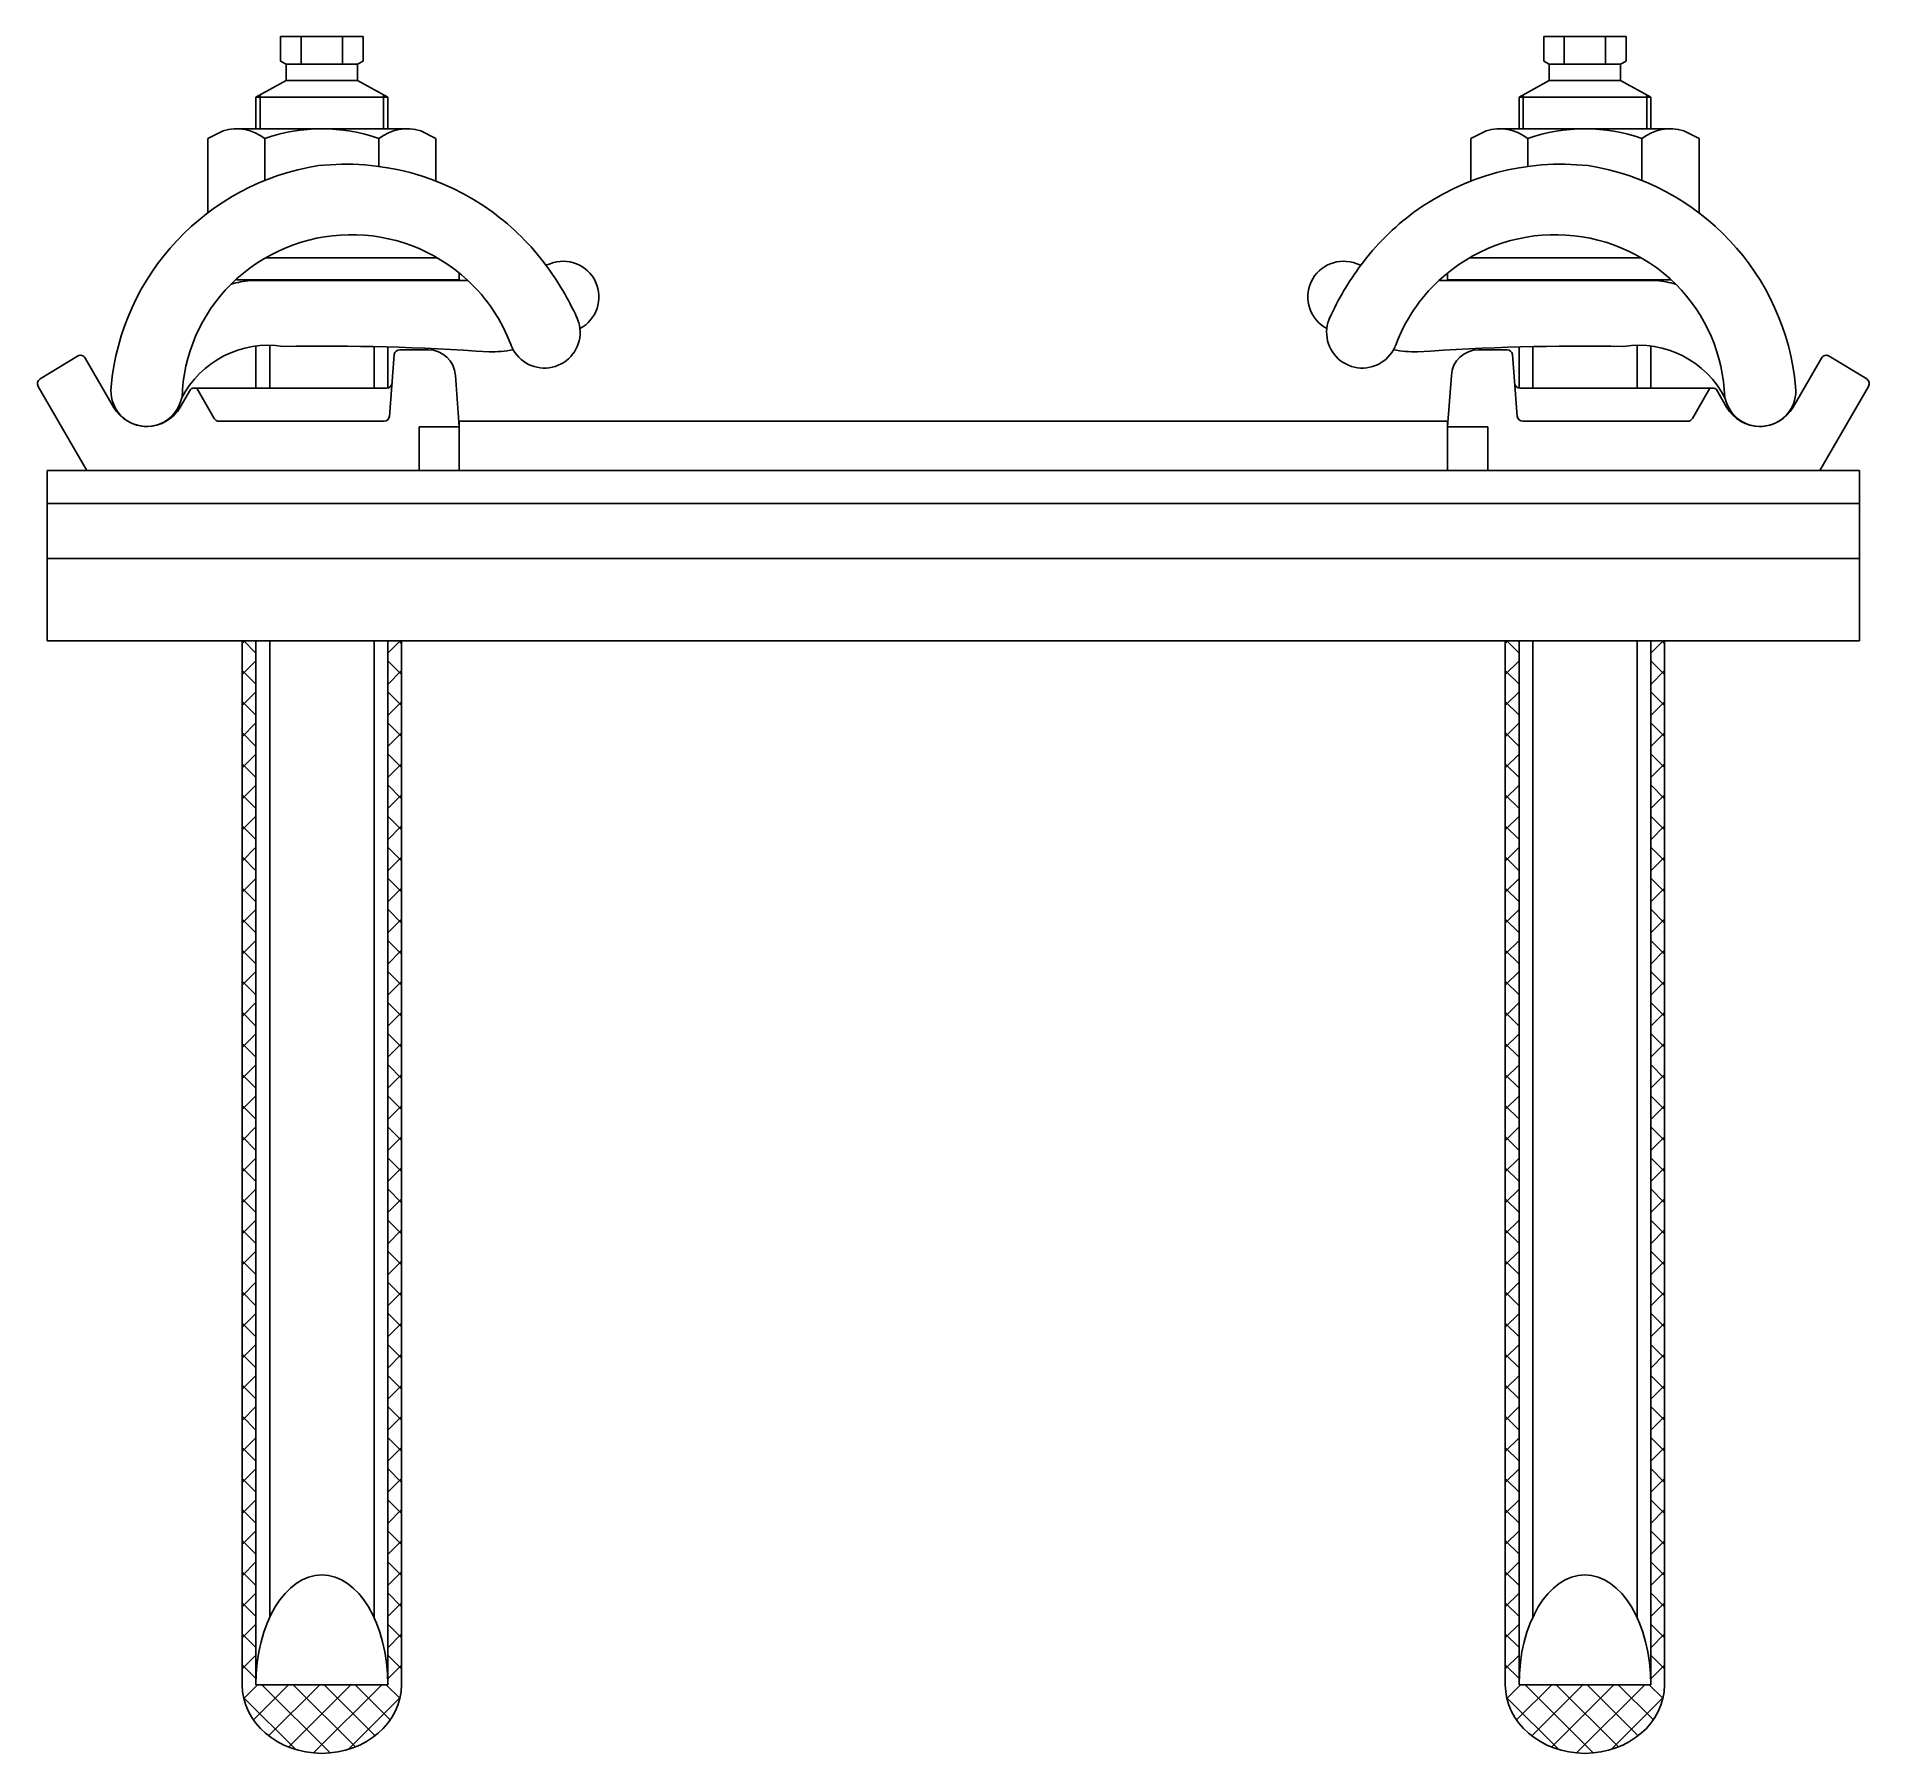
# Model space of a CAD drawing. Header units: metres. Extents: x -0.17 to 1.63, y -0.24 to 0.07.
# Drawn here: x 1.2983 to 1.6321, y -0.2425 to 0.07 of the extents above.
import ezdxf

# ---------------------------------------------------------------- set-up
doc = ezdxf.new("R2010")
doc.units = ezdxf.units.M
doc.header["$MEASUREMENT"] = 0

msp = doc.modelspace()

# ---------------------------------------------------------------- linework, layer by layer
for p, q in [((1.357786588082315, 0.06999999995231665), (1.342775481078627, 0.06999999995231665)), ((1.342775481078627, 0.06999999995231665), (1.342775481078627, 0.06554545449614561)), ((1.346528257832529, 0.06999999995231665), (1.346528257832529, 0.06499999995231664)), ((1.354033811328413, 0.06999999995231665), (1.354033811328413, 0.06499999995231664)), ((1.357786588082315, 0.06999999995231665), (1.357786588082315, 0.06554848367869891)), ((1.572775481078627, 0.06999999995231665), (1.587786588082315, 0.06999999995231665)), ((1.572775481078627, 0.06999999995231665), (1.572775481078627, 0.06554848367869891)), ((1.576528257832529, 0.06999999995231665), (1.576528257832529, 0.06499999995231664)), ((1.584033811328413, 0.06999999995231665), (1.584033811328413, 0.06499999995231664)), ((1.587786588082315, 0.06999999995231665), (1.587786588082315, 0.06554545449614561)), ((1.342775481078627, 0.06554545449614561), (1.343781034580471, 0.06499697076976337)), ((1.343775481078626, 0.06499999995231664), (1.356786588082315, 0.06499999995231664)), ((1.343781034580471, 0.06199999995231665), (1.343781034580471, 0.06499697076976337)), ((1.357786588082315, 0.06554848367869891), (1.356781034580471, 0.06499999995231664)), ((1.356781034580471, 0.06199999995231665), (1.356781034580471, 0.06499999995231664)), ((1.572775481078627, 0.06554848367869891), (1.573781034580471, 0.06499999995231664)), ((1.586786588082315, 0.06499999995231664), (1.573775481078626, 0.06499999995231664)), ((1.573781034580471, 0.06199999995231665), (1.573781034580471, 0.06499999995231664)), ((1.587786588082315, 0.06554545449614561), (1.586781034580471, 0.06499697076976337)), ((1.586781034580471, 0.06199999995231665), (1.586781034580471, 0.06499697076976337)), ((1.343781034580471, 0.06199999995231665), (1.338281034580471, 0.05899999995231665)), ((1.356781034580471, 0.06199999995231665), (1.343781034580471, 0.06199999995231665)), ((1.356781034580471, 0.06199999995231665), (1.362281034580471, 0.05899999995231665)), ((1.573781034580471, 0.06199999995231665), (1.568281034580471, 0.05899999995231665)), ((1.573781034580471, 0.06199999995231665), (1.586781034580471, 0.06199999995231665)), ((1.586781034580471, 0.06199999995231665), (1.592281034580471, 0.05899999995231665)), ((1.362281034580471, 0.05899999995231665), (1.338281034580471, 0.05899999995231665)), ((1.36199885343671, 0.05899999995231665), (1.338281034580471, 0.05899999995231665)), ((1.338281034580471, 0.05899999995231665), (1.338281034580471, 0.05323256266415156)), ((1.339031034580471, 0.05940909086167849), (1.339031034580471, 0.05323256266415156)), ((1.361531034580471, 0.05940909086167849), (1.361531034580471, 0.05323256266415156)), ((1.362281034580471, 0.05899999995231665), (1.362281034580471, 0.05323256266415156)), ((1.568281034580471, 0.05899999995231665), (1.592281034580471, 0.05899999995231665)), ((1.568281034580471, 0.05899999995231665), (1.568281034580471, 0.05323256266415156)), ((1.568563215724232, 0.05899999995231665), (1.592281034580471, 0.05899999995231665)), ((1.569031034580471, 0.05940909086167849), (1.569031034580471, 0.05323256266415156)), ((1.591531034580471, 0.05940909086167849), (1.591531034580471, 0.05323256266415156)), ((1.592281034580471, 0.05899999995231665), (1.592281034580471, 0.05323256266415156)), ((1.329496477380993, 0.05144946956932581), (1.332281087071301, 0.05288168889582194)), ((1.329496477380993, 0.05144946956932581), (1.329496477380993, 0.03792803162322416)), ((1.365869547635915, 0.05323256266415156), (1.334692500025632, 0.05323256266415156)), ((1.339888782224657, 0.05144946956932581), (1.339888782224657, 0.04381835404688646)), ((1.360673391914965, 0.05144946956932581), (1.360673391914965, 0.04637943072089438)), ((1.37106569676161, 0.05144946956932581), (1.368281087071301, 0.05288168889582194)), ((1.37106569676161, 0.05144946956932581), (1.37106569681306, 0.04369713100922854)), ((1.559496372399332, 0.05144946956932581), (1.56228098208964, 0.05288168889582194)), ((1.559496372399332, 0.05144946956932581), (1.559496372347882, 0.04369713100922854)), ((1.564692521525027, 0.05323256266415156), (1.59586956913531, 0.05323256266415156)), ((1.569888677245976, 0.05144946956932581), (1.569888677245976, 0.04637943072089438)), ((1.590673286936285, 0.05144946956932581), (1.590673286936285, 0.04381835404688646)), ((1.601065591779949, 0.05144946956932581), (1.59828098208964, 0.05288168889582194)), ((1.601065591779949, 0.05144946956932581), (1.601065591779949, 0.03792803162322416)), ((1.371310176661635, 0.02973256266415156), (1.340137526575902, 0.02973256266415156)), ((1.391083127488183, 0.02840604791436381), (1.391836402869822, 0.02866183739006556)), ((1.539478941672759, 0.02840604791436381), (1.53872566629112, 0.02866183739006556)), ((1.559251892499307, 0.02973256266415156), (1.59042454258504, 0.02973256266415156)), ((1.337212739855649, 0.02562265413701571), (1.376851176508648, 0.02562139362049384)), ((1.593349329305293, 0.02562265413701571), (1.553710892652294, 0.02562139362049384)), ((1.338281034580471, 0.01368359536806274), (1.338281034580471, 0.005999999973061858)), ((1.340781034580471, 0.01382635162575098), (1.340781034580471, 0.005999999973061858)), ((1.359781034580471, 0.01358055124677558), (1.359781034580471, 0.005999999892004781)), ((1.362281034580471, 0.01351936754003727), (1.362281034580471, 0.005999999892004781)), ((1.568281034580471, 0.01351936754003727), (1.568281034580471, 0.005999999892004781)), ((1.570781034580471, 0.01358055124677558), (1.570781034580471, 0.005999999892004781)), ((1.589781034580471, 0.01382635162575098), (1.589781034580471, 0.005999999973061858)), ((1.592281034580471, 0.01368359536806274), (1.592281034580471, 0.005999999973061858)), ((1.298965962955953, 0.007700576674938566), (1.305805106887819, 0.01185483182668722)), ((1.31236366651714, 0.002539591920376188), (1.307190285531284, 0.01150015063285864)), ((1.362599050734045, 0.0008842100024226966), (1.363465876204373, 0.01215294117927588)), ((1.369644692946078, 0.01299999995231665), (1.364454111490251, 0.01299999995231665)), ((1.560917376214864, 0.01299999995231665), (1.56610795767069, 0.01299999995231665)), ((1.567963018426897, 0.0008842100024226966), (1.567096192956569, 0.01215294117927588)), ((1.618198402643801, 0.002539591920376188), (1.623371783629658, 0.01150015063285864)), ((1.631596106204988, 0.007700576674938566), (1.624756962273123, 0.01185483182668722)), ((1.375281034592392, -0.0009999999880787073), (1.374602145541312, 0.008343985331058866)), ((1.55528103456855, -0.0009999999880787073), (1.55595992361963, 0.008343985331058866)), ((1.307479047722067, -0.009000000047683353), (1.298619090793135, 0.006345895481109983)), ((1.324488022158148, 0.002539591920376188), (1.326341552147867, 0.005750000011921293)), ((1.326774564844968, 0.006000000011921293), (1.362071845481397, 0.005999999892712003)), ((1.330695989874603, 0.0005000000119212927), (1.327520563486816, 0.005999999892712003)), ((1.603787504315974, 0.006000000011921293), (1.568490223679544, 0.005999999892712003)), ((1.599866079286339, 0.0005000000119212927), (1.603041505674126, 0.005999999892712003)), ((1.606074047002794, 0.002539591920376188), (1.604220517013075, 0.005750000011921293)), ((1.623083021438875, -0.009000000047683353), (1.631942978367807, 0.006345895481109983)), ((1.36160583669305, -4.768335202243179e-11), (1.331562015283706, 1.192129275295884e-11)), ((1.568956232467892, -4.768335202243179e-11), (1.599000053877236, 1.192129275295884e-11)), ((1.367981034580471, -0.009000000047683353), (1.367981034580471, -0.001000000047683352)), ((1.375281034577491, -0.001000000047683352), (1.367981034580471, -0.001000000047683352)), ((1.555281034583451, -0.001000000047683352), (1.562581034580471, -0.001000000047683352)), ((1.562581034580471, -0.009000000047683353), (1.562581034580471, -0.001000000047683352)), ((1.300281034580471, -0.009000000047683353), (1.300281034580471, -0.04000000004768335)), ((1.630281034580471, -0.009000000047683353), (1.300281034580471, -0.009000000047683353)), ((1.630281034580471, -0.04000000004768335), (1.630281034580471, -0.009000000047683353)), ((1.630281034580471, -0.01500000004768335), (1.300281034580471, -0.01500000004768335)), ((1.630281034580471, -0.02500000004768335), (1.300281034580471, -0.02500000004768335)), ((1.300281034580471, -0.04000000004768335), (1.630281034580471, -0.04000000004768335)), ((1.335781034580471, -0.04000000004768335), (1.335781034580471, -0.2300000000476834)), ((1.335781034580477, -0.04046297660713245), (1.336244011139928, -0.0400000000476819)), ((1.338281034580468, -0.04222409461615061), (1.336056940011999, -0.0400000000476819)), ((1.338281034580471, -0.04000000004768335), (1.338281034580471, -0.2300000000506636)), ((1.340781034580471, -0.04000000004768335), (1.340781034580471, -0.2177809347988299)), ((1.359781034580471, -0.04000000004768335), (1.359781034580471, -0.2177809347988423)), ((1.362281034580471, -0.04000000004768335), (1.362281034580471, -0.2300000000506636)), ((1.362281034580471, -0.04000000004768335), (1.362281034580471, -0.2300000000476834)), ((1.362281034580468, -0.04224724785460312), (1.36452828238739, -0.0400000000476819)), ((1.364781034580478, -0.04043982336869849), (1.364341211259461, -0.0400000000476819)), ((1.364781034580471, -0.2300000000476834), (1.364781034580471, -0.04000000004768335)), ((1.565781034580471, -0.04000000004768335), (1.565781034580471, -0.2300000000476834)), ((1.565781034580477, -0.04046297660713245), (1.566244011139928, -0.0400000000476819)), ((1.568281034580468, -0.04222409461615061), (1.566056940011999, -0.0400000000476819)), ((1.568281034580471, -0.04000000004768335), (1.568281034580471, -0.2300000000506636)), ((1.570781034580471, -0.04000000004768335), (1.570781034580471, -0.2177809347988299)), ((1.589781034580471, -0.04000000004768335), (1.589781034580471, -0.2177809347988423)), ((1.592281034580471, -0.04000000004768335), (1.592281034580471, -0.2300000000506636)), ((1.592281034580471, -0.04000000004768335), (1.592281034580471, -0.2300000000476834)), ((1.592281034580468, -0.04224724785460312), (1.59452828238739, -0.0400000000476819)), ((1.594781034580478, -0.04043982336869849), (1.594341211259461, -0.0400000000476819)), ((1.594781034580471, -0.2300000000476834), (1.594781034580471, -0.04000000004768335)), ((1.335781034580565, -0.04611983085653629), (1.338281034580468, -0.04361983085663378)), ((1.338281034580468, -0.04788094886564286), (1.335781034580554, -0.04538094886572872)), ((1.364781034580567, -0.0460966776182795), (1.362281034580468, -0.04359667761818091)), ((1.362281034580468, -0.04790410210409537), (1.364781034580555, -0.04540410210400805)), ((1.565781034580565, -0.04611983085653629), (1.568281034580468, -0.04361983085663378)), ((1.568281034580468, -0.04788094886564286), (1.565781034580554, -0.04538094886572872)), ((1.594781034580567, -0.0460966776182795), (1.592281034580468, -0.04359667761818091)), ((1.592281034580468, -0.04790410210409537), (1.594781034580555, -0.04540410210400805)), ((1.335781034580654, -0.05177668510594013), (1.338281034580468, -0.04927668510612639)), ((1.364781034580656, -0.05175353186786051), (1.362281034580468, -0.04925353186767352)), ((1.565781034580654, -0.05177668510594013), (1.568281034580468, -0.04927668510612639)), ((1.594781034580656, -0.05175353186786051), (1.592281034580468, -0.04925353186767352)), ((1.338281034580468, -0.0535378031151351), (1.335781034580643, -0.05103780311530973)), ((1.362281034580468, -0.05356095635358797), (1.364781034580644, -0.05106095635341153)), ((1.568281034580468, -0.0535378031151351), (1.565781034580643, -0.05103780311530973)), ((1.592281034580468, -0.05356095635358797), (1.594781034580644, -0.05106095635341153)), ((1.335781034580743, -0.0574335393553436), (1.338281034580468, -0.05493353935561864)), ((1.338281034580468, -0.05919465736462735), (1.335781034580731, -0.05669465736489074)), ((1.364781034580743, -0.05741038611744152), (1.362281034580468, -0.05491038611716577)), ((1.362281034580468, -0.05921781060308022), (1.364781034580733, -0.05671781060281537)), ((1.565781034580743, -0.0574335393553436), (1.568281034580468, -0.05493353935561864)), ((1.568281034580468, -0.05919465736462735), (1.565781034580731, -0.05669465736489074)), ((1.594781034580743, -0.05741038611744152), (1.592281034580468, -0.05491038611716577)), ((1.592281034580468, -0.05921781060308022), (1.594781034580733, -0.05671781060281537)), ((1.335781034580832, -0.06309039360474744), (1.338281034580468, -0.06059039360511125)), ((1.338281034580467, -0.06485151161411959), (1.33578103458082, -0.06235151161447175)), ((1.364781034580832, -0.06306724036702253), (1.362281034580468, -0.06056724036665837)), ((1.362281034580468, -0.06487466485257283), (1.364781034580822, -0.06237466485221922)), ((1.565781034580832, -0.06309039360474744), (1.568281034580468, -0.06059039360511125)), ((1.568281034580467, -0.06485151161411959), (1.56578103458082, -0.06235151161447175)), ((1.594781034580832, -0.06306724036702253), (1.592281034580468, -0.06056724036665837)), ((1.592281034580468, -0.06487466485257283), (1.594781034580822, -0.06237466485221922)), ((1.33578103458092, -0.06874724785415129), (1.338281034580467, -0.06624724785460386)), ((1.364781034580921, -0.06872409461660355), (1.362281034580468, -0.06622409461615061)), ((1.56578103458092, -0.06874724785415129), (1.568281034580467, -0.06624724785460386)), ((1.594781034580921, -0.06872409461660355), (1.592281034580468, -0.06622409461615061)), ((1.338281034580467, -0.07050836586361148), (1.335781034580909, -0.06800836586405276)), ((1.362281034580468, -0.07053151910206507), (1.36478103458091, -0.06803151910162306)), ((1.568281034580467, -0.07050836586361148), (1.565781034580909, -0.06800836586405276)), ((1.592281034580468, -0.07053151910206507), (1.59478103458091, -0.06803151910162306)), ((1.335781034581008, -0.07440410210355512), (1.338281034580467, -0.07190410210409647)), ((1.364781034581009, -0.07438094886618456), (1.362281034580468, -0.07188094886564286)), ((1.565781034581008, -0.07440410210355512), (1.568281034580467, -0.07190410210409647)), ((1.594781034581009, -0.07438094886618456), (1.592281034580468, -0.07188094886564286)), ((1.338281034580467, -0.07616522011310371), (1.335781034580998, -0.07366522011363377)), ((1.362281034580468, -0.07618837335155731), (1.364781034580999, -0.0736883733510269)), ((1.568281034580467, -0.07616522011310371), (1.565781034580998, -0.07366522011363377)), ((1.592281034580468, -0.07618837335155731), (1.594781034580999, -0.0736883733510269)), ((1.335781034581097, -0.08006095635295861), (1.338281034580467, -0.07756095635358906)), ((1.338281034580467, -0.08182207436259596), (1.335781034581085, -0.07932207436321478)), ((1.364781034581098, -0.08003780311576557), (1.362281034580468, -0.07753780311513547)), ((1.362281034580468, -0.08184522760104992), (1.364781034581086, -0.07934522760043074)), ((1.565781034581097, -0.08006095635295861), (1.568281034580467, -0.07756095635358906)), ((1.568281034580467, -0.08182207436259596), (1.565781034581085, -0.07932207436321478)), ((1.594781034581098, -0.08003780311576557), (1.592281034580468, -0.07753780311513547)), ((1.592281034580468, -0.08184522760104992), (1.594781034581086, -0.07934522760043074)), ((1.335781034581185, -0.08571781060236244), (1.338281034580467, -0.08321781060308167)), ((1.364781034581187, -0.08569465736534622), (1.362281034580468, -0.08319465736462771)), ((1.565781034581185, -0.08571781060236244), (1.568281034580467, -0.08321781060308167)), ((1.594781034581187, -0.08569465736534622), (1.592281034580468, -0.08319465736462771)), ((1.338281034580467, -0.08747892861208821), (1.335781034581174, -0.0849789286127958)), ((1.362281034580468, -0.08750208185054217), (1.364781034581175, -0.08500208184983458)), ((1.568281034580467, -0.08747892861208821), (1.565781034581174, -0.0849789286127958)), ((1.592281034580468, -0.08750208185054217), (1.594781034581175, -0.08500208184983458)), ((1.335781034581274, -0.09137466485176629), (1.338281034580467, -0.08887466485257428)), ((1.364781034581276, -0.09135151161492723), (1.362281034580468, -0.08885151161412032)), ((1.565781034581274, -0.09137466485176629), (1.568281034580467, -0.08887466485257428)), ((1.594781034581276, -0.09135151161492723), (1.592281034580468, -0.08885151161412032)), ((1.338281034580467, -0.09313578286158045), (1.335781034581262, -0.0906357828623768)), ((1.362281034580468, -0.09315893610003441), (1.364781034581264, -0.09065893609923806)), ((1.568281034580467, -0.09313578286158045), (1.565781034581263, -0.0906357828623768)), ((1.592281034580468, -0.09315893610003441), (1.594781034581264, -0.09065893609923806)), ((1.335781034581363, -0.09703151910116976), (1.338281034580467, -0.09453151910206653)), ((1.338281034580467, -0.0987926371110727), (1.335781034581351, -0.09629263711195818)), ((1.364781034581364, -0.09700836586450824), (1.362281034580468, -0.09450836586361257)), ((1.362281034580468, -0.09881579034952702), (1.364781034581353, -0.0963157903486419)), ((1.565781034581363, -0.09703151910116976), (1.568281034580467, -0.09453151910206653)), ((1.568281034580467, -0.0987926371110727), (1.565781034581351, -0.09629263711195818)), ((1.594781034581364, -0.09700836586450824), (1.592281034580468, -0.09450836586361257)), ((1.592281034580468, -0.09881579034952702), (1.594781034581353, -0.0963157903486419)), ((1.335781034581452, -0.1026883733505736), (1.338281034580467, -0.1001883733515591)), ((1.338281034580467, -0.1044494913605649), (1.33578103458144, -0.1019494913615392)), ((1.364781034581452, -0.1026652201140893), (1.362281034580468, -0.1001652201131048)), ((1.362281034580468, -0.1044726445990193), (1.364781034581442, -0.1019726445980457)), ((1.565781034581452, -0.1026883733505736), (1.568281034580467, -0.1001883733515591)), ((1.568281034580467, -0.1044494913605649), (1.56578103458144, -0.1019494913615392)), ((1.594781034581452, -0.1026652201140893), (1.592281034580468, -0.1001652201131048)), ((1.592281034580468, -0.1044726445990193), (1.594781034581441, -0.1019726445980457)), ((1.33578103458154, -0.1083452275999774), (1.338281034580467, -0.1058452276010517)), ((1.364781034581541, -0.1083220743636703), (1.362281034580468, -0.1058220743625974)), ((1.56578103458154, -0.1083452275999774), (1.568281034580467, -0.1058452276010517)), ((1.594781034581541, -0.1083220743636703), (1.592281034580468, -0.1058220743625974)), ((1.338281034580467, -0.1101063456100572), (1.335781034581529, -0.1076063456111198)), ((1.362281034580468, -0.1101294988485115), (1.36478103458153, -0.1076294988474496)), ((1.568281034580467, -0.1101063456100572), (1.565781034581529, -0.1076063456111198)), ((1.592281034580468, -0.1101294988485115), (1.59478103458153, -0.1076294988474496)), ((1.335781034581629, -0.1140020818493809), (1.338281034580465, -0.1115020818505443)), ((1.338281034580465, -0.1157631998595494), (1.335781034581617, -0.1132631998607012)), ((1.364781034581629, -0.1139789286132513), (1.362281034580468, -0.1114789286120897)), ((1.362281034580468, -0.1157863530980041), (1.364781034581619, -0.1132863530968534)), ((1.565781034581629, -0.1140020818493809), (1.568281034580465, -0.1115020818505443)), ((1.568281034580465, -0.1157631998595494), (1.565781034581618, -0.1132631998607012)), ((1.594781034581629, -0.1139789286132513), (1.592281034580468, -0.1114789286120897)), ((1.592281034580468, -0.1157863530980041), (1.594781034581619, -0.1132863530968534)), ((1.335781034581718, -0.1196589360987848), (1.338281034580465, -0.117158936100037)), ((1.338281034580465, -0.1214200541090413), (1.335781034581706, -0.1189200541102822)), ((1.364781034581718, -0.1196357828628323), (1.362281034580468, -0.1171357828615819)), ((1.362281034580468, -0.1214432073474964), (1.364781034581708, -0.1189432073462573)), ((1.565781034581718, -0.1196589360987848), (1.568281034580465, -0.117158936100037)), ((1.568281034580465, -0.1214200541090413), (1.565781034581706, -0.1189200541102822)), ((1.594781034581718, -0.1196357828628323), (1.592281034580468, -0.1171357828615819)), ((1.592281034580468, -0.1214432073474964), (1.594781034581708, -0.1189432073462573)), ((1.335781034581807, -0.1253157903481886), (1.338281034580465, -0.1228157903495296)), ((1.364781034581807, -0.1252926371124133), (1.362281034580468, -0.1227926371110745)), ((1.565781034581807, -0.1253157903481886), (1.568281034580465, -0.1228157903495296)), ((1.594781034581807, -0.1252926371124133), (1.592281034580468, -0.1227926371110745)), ((1.338281034580465, -0.1270769083585336), (1.335781034581795, -0.1245769083598632)), ((1.362281034580468, -0.127100061596989), (1.364781034581797, -0.1246000615956607)), ((1.568281034580465, -0.1270769083585336), (1.565781034581795, -0.1245769083598632)), ((1.592281034580468, -0.127100061596989), (1.594781034581797, -0.1246000615956607)), ((1.335781034581895, -0.1309726445975924), (1.338281034580465, -0.1284726445990222)), ((1.364781034581896, -0.1309494913619943), (1.362281034580468, -0.1284494913605668)), ((1.565781034581895, -0.1309726445975924), (1.568281034580465, -0.1284726445990222)), ((1.594781034581896, -0.1309494913619943), (1.592281034580468, -0.1284494913605668)), ((1.338281034580465, -0.1327337626080258), (1.335781034581884, -0.1302337626094442)), ((1.362281034580468, -0.1327569158464812), (1.364781034581884, -0.1302569158450646)), ((1.568281034580465, -0.1327337626080258), (1.565781034581884, -0.1302337626094442)), ((1.592281034580468, -0.1327569158464812), (1.594781034581884, -0.1302569158450646)), ((1.335781034581984, -0.1366294988469959), (1.338281034580465, -0.1341294988485144)), ((1.338281034580465, -0.1383906168575181), (1.335781034581973, -0.1358906168590253)), ((1.364781034581984, -0.1366063456115753), (1.362281034580468, -0.1341063456100594)), ((1.362281034580468, -0.1384137700959735), (1.364781034581973, -0.1359137700944684)), ((1.565781034581984, -0.1366294988469959), (1.568281034580465, -0.1341294988485144)), ((1.568281034580465, -0.1383906168575181), (1.565781034581973, -0.1358906168590253)), ((1.594781034581984, -0.1366063456115753), (1.592281034580468, -0.1341063456100594)), ((1.592281034580468, -0.1384137700959735), (1.594781034581973, -0.1359137700944684)), ((1.335781034582072, -0.1422863530963998), (1.338281034580465, -0.139786353098007)), ((1.364781034582073, -0.1422631998611563), (1.362281034580468, -0.1397631998595516)), ((1.565781034582072, -0.1422863530963998), (1.568281034580465, -0.139786353098007)), ((1.594781034582073, -0.1422631998611563), (1.592281034580468, -0.1397631998595516)), ((1.338281034580465, -0.1440474711070103), (1.335781034582061, -0.1415474711086063)), ((1.362281034580468, -0.1440706243454661), (1.364781034582061, -0.1415706243438723)), ((1.568281034580465, -0.1440474711070103), (1.565781034582061, -0.1415474711086063)), ((1.592281034580468, -0.1440706243454661), (1.594781034582061, -0.1415706243438723)), ((1.33578103458216, -0.1479432073458036), (1.338281034580465, -0.1454432073474996)), ((1.364781034582162, -0.1479200541107373), (1.362281034580468, -0.1454200541090439)), ((1.56578103458216, -0.1479432073458036), (1.568281034580465, -0.1454432073474996)), ((1.594781034582162, -0.1479200541107373), (1.592281034580468, -0.1454200541090439)), ((1.338281034580465, -0.1497043253565025), (1.335781034582149, -0.1472043253581873)), ((1.362281034580468, -0.1497274785949583), (1.36478103458215, -0.1472274785932761)), ((1.568281034580465, -0.1497043253565025), (1.565781034582149, -0.1472043253581873)), ((1.592281034580468, -0.1497274785949583), (1.59478103458215, -0.1472274785932761)), ((1.335781034582249, -0.1536000615952071), (1.338281034580465, -0.1511000615969922)), ((1.338281034580465, -0.1553611796059948), (1.335781034582237, -0.1528611796077683)), ((1.364781034582249, -0.153576908360318), (1.362281034580468, -0.1510769083585365)), ((1.362281034580468, -0.1553843328444509), (1.364781034582239, -0.1528843328426799)), ((1.565781034582249, -0.1536000615952071), (1.568281034580465, -0.1511000615969922)), ((1.568281034580465, -0.1553611796059948), (1.565781034582237, -0.1528611796077683)), ((1.594781034582249, -0.153576908360318), (1.592281034580468, -0.1510769083585365)), ((1.592281034580468, -0.1553843328444509), (1.594781034582239, -0.1528843328426799)), ((1.335781034582338, -0.1592569158446109), (1.338281034580465, -0.1567569158464849)), ((1.364781034582338, -0.159233762609899), (1.362281034580468, -0.1567337626080287)), ((1.565781034582338, -0.1592569158446109), (1.568281034580465, -0.1567569158464849)), ((1.594781034582338, -0.159233762609899), (1.592281034580468, -0.1567337626080287)), ((1.338281034580464, -0.161018033855487), (1.335781034582326, -0.1585180338573493)), ((1.362281034580468, -0.1610411870939432), (1.364781034582328, -0.1585411870920834)), ((1.568281034580464, -0.161018033855487), (1.565781034582326, -0.1585180338573493)), ((1.592281034580468, -0.1610411870939432), (1.594781034582328, -0.1585411870920834)), ((1.335781034582427, -0.1649137700940148), (1.338281034580464, -0.1624137700959775)), ((1.364781034582427, -0.16489061685948), (1.362281034580468, -0.162390616857521)), ((1.565781034582427, -0.1649137700940148), (1.568281034580464, -0.1624137700959775)), ((1.594781034582427, -0.16489061685948), (1.592281034580468, -0.162390616857521)), ((1.338281034580464, -0.1666748881049793), (1.335781034582415, -0.1641748881069303)), ((1.362281034580468, -0.1666980413434354), (1.364781034582417, -0.1641980413414873)), ((1.568281034580464, -0.1666748881049793), (1.565781034582415, -0.1641748881069303)), ((1.592281034580468, -0.1666980413434354), (1.594781034582416, -0.1641980413414873)), ((1.335781034582515, -0.1705706243434186), (1.338281034580464, -0.1680706243454701)), ((1.338281034580464, -0.1723317423544715), (1.335781034582504, -0.1698317423565113)), ((1.364781034582515, -0.170547471109061), (1.362281034580468, -0.1680474711070136)), ((1.362281034580468, -0.172354895592928), (1.364781034582505, -0.1698548955908911)), ((1.565781034582515, -0.1705706243434186), (1.568281034580464, -0.1680706243454701)), ((1.568281034580464, -0.1723317423544715), (1.565781034582504, -0.1698317423565113)), ((1.594781034582516, -0.170547471109061), (1.592281034580468, -0.1680474711070136)), ((1.592281034580468, -0.172354895592928), (1.594781034582505, -0.1698548955908911)), ((1.335781034582604, -0.1762274785928221), (1.338281034580464, -0.1737274785949623)), ((1.338281034580464, -0.1779885966039634), (1.335781034582592, -0.1754885966060923)), ((1.364781034582604, -0.176204325358642), (1.362281034580468, -0.1737043253565058)), ((1.362281034580468, -0.1780117498424203), (1.364781034582594, -0.1755117498402949)), ((1.565781034582604, -0.1762274785928221), (1.568281034580464, -0.1737274785949623)), ((1.568281034580464, -0.1779885966039634), (1.565781034582593, -0.1754885966060923)), ((1.594781034582604, -0.176204325358642), (1.592281034580468, -0.1737043253565058)), ((1.592281034580468, -0.1780117498424203), (1.594781034582594, -0.1755117498402949)), ((1.335781034582693, -0.1818843328422259), (1.338281034580464, -0.1793843328444549)), ((1.364781034582693, -0.181861179608223), (1.362281034580468, -0.1793611796059984)), ((1.565781034582693, -0.1818843328422259), (1.568281034580464, -0.1793843328444549)), ((1.594781034582693, -0.181861179608223), (1.592281034580468, -0.1793611796059984)), ((1.338281034580464, -0.1836454508534556), (1.335781034582681, -0.1811454508556734)), ((1.362281034580468, -0.1836686040919125), (1.364781034582681, -0.1811686040896988)), ((1.568281034580464, -0.1836454508534556), (1.565781034582681, -0.1811454508556734)), ((1.592281034580468, -0.1836686040919125), (1.594781034582681, -0.1811686040896988)), ((1.335781034582782, -0.1875411870916298), (1.338281034580464, -0.1850411870939475)), ((1.338281034580464, -0.1893023051029479), (1.33578103458277, -0.1868023051052544)), ((1.364781034582782, -0.1875180338578041), (1.362281034580468, -0.1850180338554906)), ((1.362281034580468, -0.1893254583414051), (1.36478103458277, -0.1868254583391026)), ((1.565781034582782, -0.1875411870916298), (1.568281034580464, -0.1850411870939475)), ((1.568281034580464, -0.1893023051029479), (1.56578103458277, -0.1868023051052544)), ((1.594781034582782, -0.1875180338578041), (1.592281034580468, -0.1850180338554906)), ((1.592281034580468, -0.1893254583414051), (1.59478103458277, -0.1868254583391026)), ((1.33578103458287, -0.1931980413410332), (1.338281034580464, -0.1906980413434402)), ((1.338281034580464, -0.1949591593524401), (1.335781034582859, -0.1924591593548354)), ((1.364781034582871, -0.1931748881073851), (1.362281034580468, -0.1906748881049829)), ((1.362281034580468, -0.1949823125908973), (1.364781034582859, -0.1924823125885061)), ((1.56578103458287, -0.1931980413410332), (1.568281034580464, -0.1906980413434402)), ((1.568281034580464, -0.1949591593524401), (1.565781034582859, -0.1924591593548354)), ((1.594781034582871, -0.1931748881073851), (1.592281034580468, -0.1906748881049829)), ((1.592281034580468, -0.1949823125908973), (1.594781034582859, -0.1924823125885061)), ((1.335781034582959, -0.1988548955904371), (1.338281034580464, -0.1963548955929327)), ((1.364781034582959, -0.1988317423569661), (1.362281034580468, -0.1963317423544755)), ((1.565781034582959, -0.1988548955904371), (1.568281034580464, -0.1963548955929327)), ((1.594781034582959, -0.1988317423569661), (1.592281034580468, -0.1963317423544755)), ((1.338281034580464, -0.2006160136019324), (1.335781034582948, -0.1981160136044164)), ((1.362281034580468, -0.2006391668403896), (1.364781034582948, -0.1981391668379099)), ((1.568281034580464, -0.2006160136019324), (1.565781034582948, -0.1981160136044164)), ((1.592281034580468, -0.2006391668403896), (1.594781034582948, -0.1981391668379099)), ((1.335781034583048, -0.2045117498398409), (1.338281034580464, -0.2020117498424253)), ((1.364781034583046, -0.2044885966065471), (1.362281034580468, -0.2019885966039678)), ((1.565781034583048, -0.2045117498398409), (1.568281034580464, -0.2020117498424253)), ((1.594781034583047, -0.2044885966065471), (1.592281034580468, -0.2019885966039678)), ((1.338281034580464, -0.2062728678514246), (1.335781034583036, -0.2037728678539974)), ((1.362281034580468, -0.2062960210898822), (1.364781034583036, -0.2037960210873138)), ((1.568281034580464, -0.2062728678514246), (1.565781034583036, -0.2037728678539974)), ((1.592281034580468, -0.2062960210898822), (1.594781034583036, -0.2037960210873138)), ((1.335781034583135, -0.2101686040892448), (1.338281034580462, -0.2076686040919176)), ((1.338281034580462, -0.2119297221009168), (1.335781034583124, -0.2094297221035784)), ((1.364781034583135, -0.2101454508561281), (1.362281034580468, -0.20764545085346)), ((1.362281034580468, -0.2119528753393745), (1.364781034583125, -0.2094528753367176)), ((1.565781034583135, -0.2101686040892448), (1.568281034580462, -0.2076686040919176)), ((1.568281034580462, -0.2119297221009168), (1.565781034583124, -0.2094297221035784)), ((1.594781034583135, -0.2101454508561281), (1.592281034580468, -0.20764545085346)), ((1.592281034580468, -0.2119528753393745), (1.594781034583125, -0.2094528753367176)), ((1.335781034583224, -0.2158254583386482), (1.338281034580462, -0.2133254583414102)), ((1.364781034583224, -0.2158023051057087), (1.362281034580468, -0.2133023051029526)), ((1.565781034583224, -0.2158254583386482), (1.568281034580462, -0.2133254583414102)), ((1.594781034583224, -0.2158023051057087), (1.592281034580468, -0.2133023051029526)), ((1.338281034580462, -0.2175865763504091), (1.335781034583212, -0.2150865763531594)), ((1.362281034580468, -0.2176097295888671), (1.364781034583214, -0.2151097295861215)), ((1.568281034580462, -0.2175865763504091), (1.565781034583212, -0.2150865763531594)), ((1.592281034580468, -0.2176097295888671), (1.594781034583214, -0.2151097295861215)), ((1.335781034583313, -0.2214823125880521), (1.338281034580462, -0.2189823125909028)), ((1.364781034583313, -0.2214591593552898), (1.362281034580468, -0.2189591593524448)), ((1.565781034583313, -0.2214823125880521), (1.568281034580462, -0.2189823125909028)), ((1.594781034583313, -0.2214591593552898), (1.592281034580468, -0.2189591593524448)), ((1.338281034580462, -0.2232434305999013), (1.335781034583301, -0.2207434306027404)), ((1.362281034580468, -0.2232665838383593), (1.364781034583303, -0.2207665838355253)), ((1.568281034580462, -0.2232434305999013), (1.565781034583301, -0.2207434306027404)), ((1.592281034580468, -0.2232665838383593), (1.594781034583303, -0.2207665838355253)), ((1.335781034583402, -0.2271391668374559), (1.338281034580462, -0.2246391668403954)), ((1.338281034580462, -0.2289002848493932), (1.33578103458339, -0.2264002848523214)), ((1.364781034583402, -0.2271160136048708), (1.362281034580468, -0.2246160136019371)), ((1.362281034580468, -0.2289234380878515), (1.36478103458339, -0.2264234380849288)), ((1.565781034583402, -0.2271391668374559), (1.568281034580462, -0.2246391668403954)), ((1.568281034580462, -0.2289002848493932), (1.56578103458339, -0.2264002848523214)), ((1.594781034583402, -0.2271160136048708), (1.592281034580468, -0.2246160136019371)), ((1.592281034580468, -0.2289234380878515), (1.59478103458339, -0.2264234380849288)), ((1.336074580457719, -0.2325024752126316), (1.338577055622667, -0.2300000000476823)), ((1.337829083999988, -0.2364048259198542), (1.344233909872161, -0.2300000000476823)), ((1.338281034580467, -0.2300000000476834), (1.362281034580469, -0.2300000000476834)), ((1.351810973759292, -0.2424302240282228), (1.33938074977875, -0.2300000000476823)), ((1.340591491162446, -0.2392992730068891), (1.349890764121653, -0.2300000000476823)), ((1.344199995273843, -0.2413476231449844), (1.355547618371145, -0.2300000000476823)), ((1.356378624813418, -0.2413410208328573), (1.345037604028244, -0.2300000000476823)), ((1.348772320770617, -0.242432151897702), (1.361204472620638, -0.2300000000476823)), ((1.359983619915413, -0.2392891616853598), (1.350694458277736, -0.2300000000476823)), ((1.362742447374535, -0.23639113489499), (1.356351312527228, -0.2300000000476823)), ((1.364491911135138, -0.2324837444060991), (1.362008166776721, -0.2300000000476823)), ((1.566074580457719, -0.2325024752126316), (1.568577055622667, -0.2300000000476823)), ((1.567829083999988, -0.2364048259198542), (1.574233909872161, -0.2300000000476823)), ((1.568281034580467, -0.2300000000476834), (1.592281034580469, -0.2300000000476834)), ((1.581810973759292, -0.2424302240282228), (1.56938074977875, -0.2300000000476823)), ((1.570591491162446, -0.2392992730068891), (1.579890764121653, -0.2300000000476823)), ((1.574199995273843, -0.2413476231449844), (1.585547618371145, -0.2300000000476823)), ((1.586378624813418, -0.2413410208328573), (1.575037604028244, -0.2300000000476823)), ((1.578772320770617, -0.242432151897702), (1.591204472620638, -0.2300000000476823)), ((1.589983619915413, -0.2392891616853598), (1.580694458277736, -0.2300000000476823)), ((1.592742447374535, -0.23639113489499), (1.586351312527227, -0.2300000000476823)), ((1.594491911135138, -0.2324837444060991), (1.592008166776721, -0.2300000000476823)), ((1.345535493846044, -0.2418115983644668), (1.3360299123644, -0.2323060168828237)), ((1.355059639377054, -0.2418016875407579), (1.36452565736911, -0.2323356695487011)), ((1.575535493846044, -0.2418115983644668), (1.5660299123644, -0.2323060168828237)), ((1.585059639377054, -0.2418016875407579), (1.59452565736911, -0.2323356695487011))]:
    msp.add_line(p, q)
at = {"flags": 128}
for points in [[(1.311905085603894, 0.006234430309199891, -0.3433214453731324), (1.34966890397503, 0.04651719095946392, -0.1873443456574866), (1.381408904673626, 0.03802728149868173)], [(1.618656983557048, 0.006234430309199891, 0.3433214453731324), (1.580893165185912, 0.04651719095946392, 0.1873443456574866), (1.549153164487316, 0.03802728149868173)]]:
    msp.add_lwpolyline(points, format="xyb", dxfattribs=at)
for points in [[(1.334716528442687, 0.02573256266415156), (1.375281087071301, 0.02573256266415156), (1.375281087071301, 0.02698812956014917)], [(1.595845540718255, 0.02573256266415156), (1.55528098208964, 0.02573256266415156), (1.55528098208964, 0.02698812956014917)]]:
    msp.add_lwpolyline(points, dxfattribs=at)
for points in [[(1.36259887858093, 0.0008839405894283119), (1.36259887858093, 0.0008839405894283119)], [(1.362599050734045, 0.0008842100024226966), (1.362599050734045, 0.0008842100024226966)], [(1.362599050734045, 0.0008842100024226966), (1.362599050734045, 0.0008842100024226966), (1.362599050734045, 0.0008842100024226966)], [(1.375281034640075, -0.009000000000000001), (1.555281034640076, -0.009000000000000001), (1.555281034640076, 0), (1.375281034640075, 0)], [(1.567963018426897, 0.0008842100024226966), (1.567963018426897, 0.0008842100024226966)], [(1.567963018426897, 0.0008842100024226966), (1.567963018426897, 0.0008842100024226966), (1.567963018426897, 0.0008842100024226966)], [(1.567963190580012, 0.0008839405894283119), (1.567963190580012, 0.0008839405894283119)]]:
    msp.add_lwpolyline(points, close=True, dxfattribs=at)
at = {"extrusion": (0, 0, -1)}
for centre, radius, start, end in [((-1.334692629799844, 0.04476990282833613), 0.008462659840361236, 73.44337866843757, 127.8799744441094), ((-1.564692524818184, 0.04476990282833613), 0.008462659840361242, 73.44337866843757, 127.8799744441094), ((-1.58028098208368, 0.02205656290352381), 0.03117599973148227, 70.52818497005342, 109.4718150442085), ((-1.354607254097463, 0.001403651300073034), 0.04538302284479481, 126.1971527621319, 143.4881564049205), ((-1.574908747643164, 0.002809779730681112), 0.03114030803431225, 47.1000064088785, 134.8463586503978), ((-1.348640410033466, -0.003133441367745036), 0.05287838546013835, 143.3836935569248, 155.4482275507005), ((-1.536326424736382, 0.0226208407849077), 0.006500000000000001, 297.8500573800156, 111.6609910097334), ((-1.355723851618769, 0.00293580032885111), 0.03099999999994367, 132.9630531738561, 159.3672160037223), ((-1.588966057310106, -0.006960696646570796), 0.03287556536896015, 97.64494560735731, 103.7590536693368), ((-1.575379121062757, 0.003420199522376424), 0.03037596383203372, 135.0292809915785, 178.2744660973736), ((-1.390811673302056, 0.01616807067990339), 0.006499999999999999, 173.7628747511664, 330.7959603184994), ((-1.539750395858886, 0.01616807067990339), 0.006499999999999999, 6.237125248836851, 24.9307752548086), ((-1.350408617461325, -0.4204878623276945), 0.4341695865277904, 89.05332803957205, 94.00536692846096), ((-1.539750395858886, 0.01616807067990339), 0.006499999999999999, 200.5211822390239, 209.2040396815006), ((-1.590020895597936, -0.003934951254725092), 0.01776292243184419, 81.27601340308584, 153.0195106253077), ((-1.306324260125162, 0.01100015063285864), 0.001, 58.72453101185074, 150.0000001955585), ((-1.364454111490251, 0.01199999995231665), 0.001, 8.797413627888051, 90), ((-1.36961398566723, 0.008000094246864682), 0.005, 90.35188160734343, 176.0561849423871), ((-1.549825915921332, 0.03862127008438147), 0.026, 269.9984224161238, 279.7470106275213), ((-1.299485116193296, 0.006845895481109983), 0.0009999999999999996, 329.9999999815948, 58.72453042160508), ((-1.362071768928172, 0.006999999892712004), 0.001, 186.64919024925, 270), ((-1.318368063635232, 0.005541671356559164), 0.006499999999999998, 192.598947029875, 6.118106825685525), ((-1.326774564844968, 0.005500000011921293), 0.0004999999999999995, 30.00000044529202, 90.00000017631126), ((-1.3616057770139, 0.000999999952316648), 0.001, 186.64919024925, 270), ((-1.599000053877236, 0.001000000011921293), 0.0009999999999999996, 209.9999998049618, 270.0000002194236), ((-1.612136224815847, 0.006039591920376188), 0.007000000000000003, 209.9999999879133, 329.9999997958907)]:
    msp.add_arc(centre, radius, start, end, dxfattribs=at)
for centre, radius, start, end in [((1.350281087077262, 0.02205656290352381), 0.03117599973148227, 70.52818497005342, 109.4718150442085), ((1.365869544342758, 0.04476990282833613), 0.00846265984036124, 73.44337866843759, 127.8799744441094), ((1.595869439361097, 0.04476990282833613), 0.008462659840361236, 73.44337866843757, 127.8799744441094), ((1.575954815063478, 0.001403651300073034), 0.04538302284479481, 126.1971527621319, 143.4881564049205), ((1.355653321517778, 0.002809779730681112), 0.03114030803431225, 47.10000640887849, 134.8463586503978), ((1.394235644424559, 0.0226208407849077), 0.006500000000000001, 297.8500573800156, 111.6609910097334), ((1.581921659127476, -0.003133441367745036), 0.05287838546013835, 143.3836935569248, 155.4482275507005), ((1.355182948098185, 0.003420199522376424), 0.03037596383203372, 135.0292809915785, 178.2744660973736), ((1.341596011850836, -0.006960696646570796), 0.03287556536896015, 97.64494560735731, 103.7590536693368), ((1.574838217542173, 0.00293580032885111), 0.03099999999994367, 132.9630531738561, 159.3672160037223), ((1.390811673302056, 0.01616807067990339), 0.006499999999999999, 6.237125248836851, 24.9307752548086), ((1.539750395858886, 0.01616807067990339), 0.006499999999999999, 173.7628747511664, 330.7959603184994), ((1.340541173563005, -0.003934951254725092), 0.01776292243184419, 81.27601340308584, 153.0195106253077), ((1.390811673302056, 0.01616807067990339), 0.006499999999999999, 200.5211822390239, 209.2040396815006), ((1.580153451699616, -0.4204878623276945), 0.4341695865277904, 89.05332803957205, 94.00536692846096), ((1.38073615323961, 0.03862127008438147), 0.026, 269.9984224161238, 279.7470106275213), ((1.560948083493711, 0.008000094246864682), 0.005, 90.35188160734343, 176.0561849423871), ((1.56610795767069, 0.01199999995231665), 0.001, 8.797413627888051, 90), ((1.62423780903578, 0.01100015063285864), 0.001, 58.72453101185074, 150.0000001955585), ((1.56849030023277, 0.006999999892712004), 0.001, 186.64919024925, 270), ((1.631076952967645, 0.006845895481109983), 0.0009999999999999996, 329.9999999815948, 58.72453042160508), ((1.603787504315974, 0.005500000011921293), 0.0004999999999999995, 30.00000044529202, 90.00000017631126), ((1.61219400552571, 0.005541671356559164), 0.006499999999999998, 192.598947029875, 6.118106825685525), ((1.318425844345094, 0.006039591920376188), 0.007000000000000003, 209.9999999879133, 329.9999997958907), ((1.331562015283706, 0.001000000011921293), 0.0009999999999999996, 209.9999998049618, 270.0000002194236), ((1.568956292147042, 0.000999999952316648), 0.001, 186.64919024925, 270)]:
    msp.add_arc(centre, radius, start, end)
for centre in [(1.350281034580468, -0.2300000000476834), (1.580281034580468, -0.2300000000476834)]:
    msp.add_ellipse(centre, major_axis=(0, -0.01999999999999978), ratio=0.6000000000000463, start_param=1.570796326794897, end_param=4.71238898038469)
for centre in [(1.350281034583448, -0.2300000000447031), (1.580281034583448, -0.2300000000447031)]:
    msp.add_ellipse(centre, major_axis=(0.0145, 0), ratio=0.8620689655172413, start_param=0, end_param=3.141592653589793, dxfattribs=at)
for p in [(1.362599050734045, 0.0008842098236087623), (1.567963018426897, 0.0008842098236087623)]:
    msp.add_point(p)

doc.saveas('drawing.dxf')
